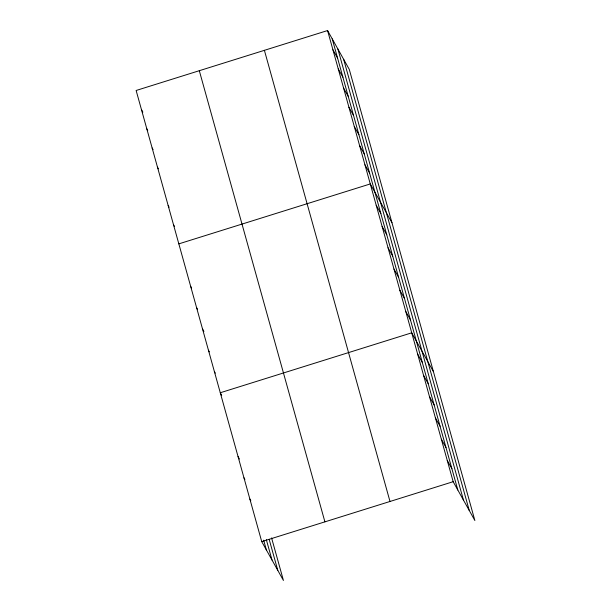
<?xml version="1.0" encoding="UTF-8"?>
<svg xmlns="http://www.w3.org/2000/svg" width="611" height="611" viewBox="0 0 611 611"><rect width="100%" height="100%" fill="white"/><g stroke="black" fill="none" stroke-linecap="round" stroke-linejoin="round"><path stroke-width="0.92" d="M327.572 30.55L453.171 481.697L474.869 520.519L349.271 69.371L327.572 30.55L136.131 90.481L261.729 541.629L283.428 580.45L271.582 537.917M178.832 243.865L370.281 183.942L391.979 222.763M261.729 541.629L453.171 481.697M332.911 49.72L337.562 58.045M338.25 68.898L342.901 77.215M343.588 88.068L348.239 96.393M348.927 107.246L353.578 115.563M354.265 126.416L358.909 134.741M359.604 145.594L364.248 153.911M364.943 164.764L369.586 173.081M376.2 205.212L380.852 213.529M382.119 226.475L386.771 234.792M388.038 247.745L392.69 256.062M393.965 269.016L398.609 277.333M399.884 290.278L404.535 298.603M405.803 311.549L410.455 319.866M433.42 371.641L411.722 332.819L220.281 392.751L221.678 395.241M417.649 354.09L422.293 362.407M423.568 375.353L428.219 383.677M429.487 396.623L434.138 404.94M435.406 417.893L440.057 426.211M441.333 439.164L445.977 447.481M447.252 460.427L451.903 468.744M141.469 109.652L142.859 112.149M146.808 128.829L147.732 130.487M152.139 147.999L153.071 149.664M157.478 167.177L158.409 168.835M168.155 205.517L169.087 207.182M173.493 224.695L174.425 226.36M190.678 286.406L191.602 288.071M196.597 307.677L197.529 309.334M202.516 328.939L203.914 331.437M208.435 350.21L209.367 351.875M214.362 371.48L215.286 373.145M238.046 456.554L239.436 459.044M243.965 477.817L244.896 479.482M249.884 499.088L250.815 500.753M343.649 59.305L469.248 510.452M337.852 48.933L463.451 500.081M332.224 38.867L457.822 490.014M264.395 50.323L389.994 501.471M199.308 70.7L324.907 521.847M269.168 539.368L277.799 570.384M266.327 539.628L272.002 560.012M263.662 540.193L266.373 549.946"/></g></svg>
